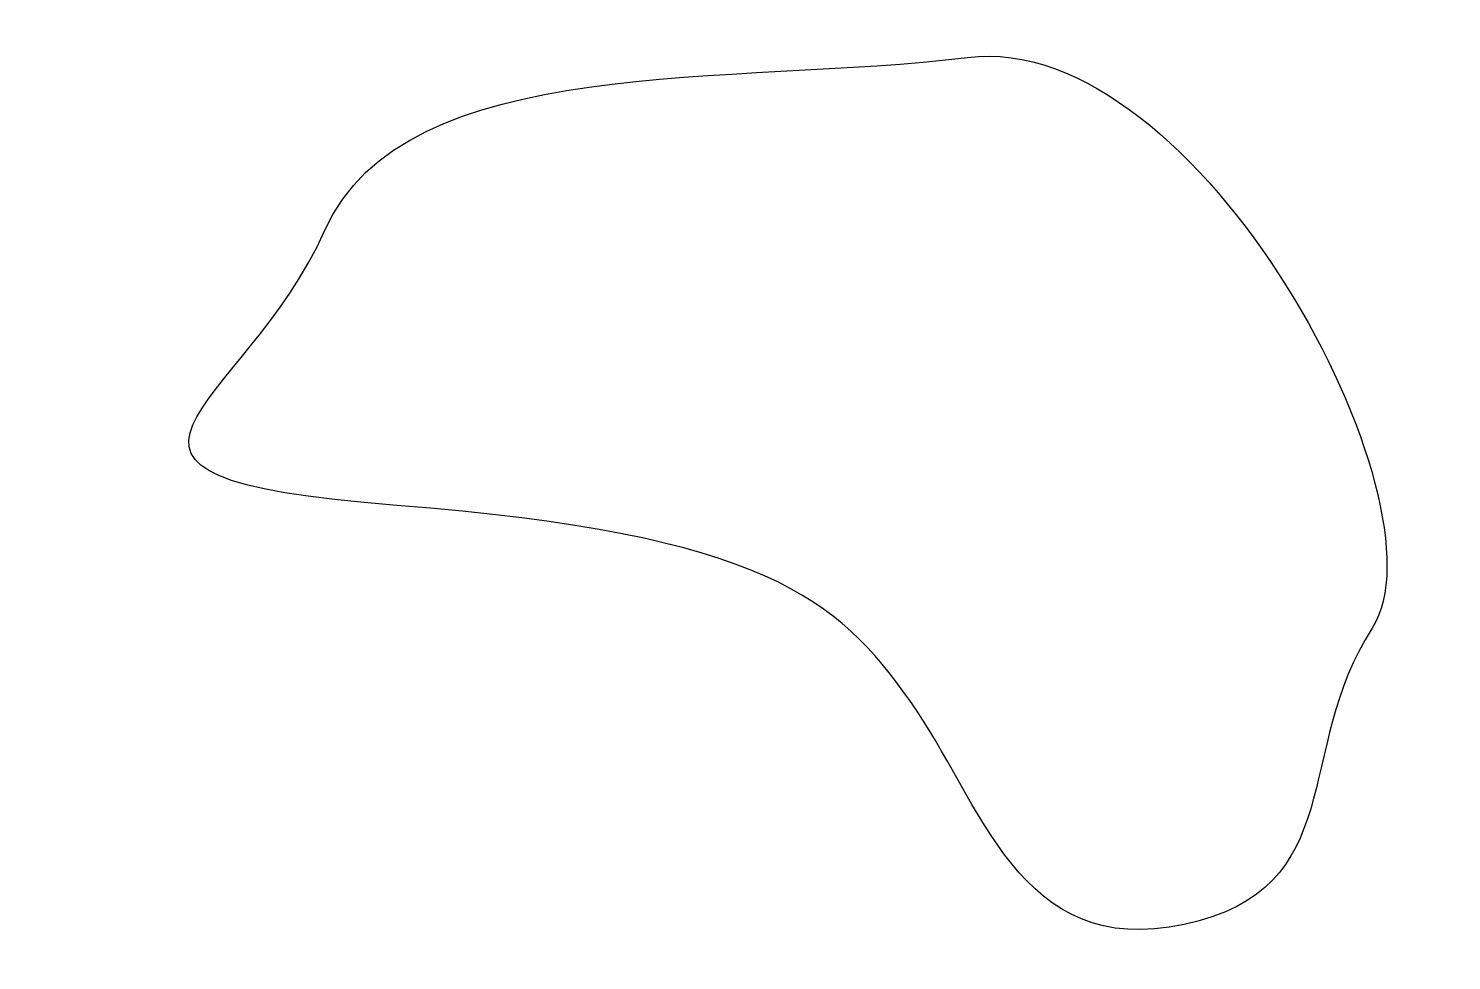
# Model space of a CAD drawing. Extents: x 96.8 to 114.2, y 142.5 to 153.9.
import ezdxf

# ---------------------------------------------------------------- set-up
doc = ezdxf.new("R2010")
doc.units = 0
doc.layers.add('LAYER_1', color=160, linetype='Continuous')

msp = doc.modelspace()

# ---------------------------------------------------------------- linework, layer by layer
at = {"layer": 'LAYER_1', "color": 7}
msp.add_open_spline([(110.893, 142.939), (112.922, 143.38), (112.216, 145.056), (113.186, 146.555), (114.156, 148.054), (111.07, 153.875), (108.247, 153.522), (105.425, 153.17), (101.368, 153.611), (100.398, 151.406), (99.428, 149.201), (96.782, 148.407), (101.28, 148.054), (105.778, 147.702), (106.66, 146.908), (107.542, 145.673), (108.424, 144.438), (108.865, 142.498), (110.893, 142.939)], degree=3, knots=[0, 0, 0, 0, 1, 1, 1, 2, 2, 2, 3, 3, 3, 4, 4, 4, 5, 5, 5, 6, 6, 6, 6], dxfattribs=at)

doc.saveas('drawing.dxf')
